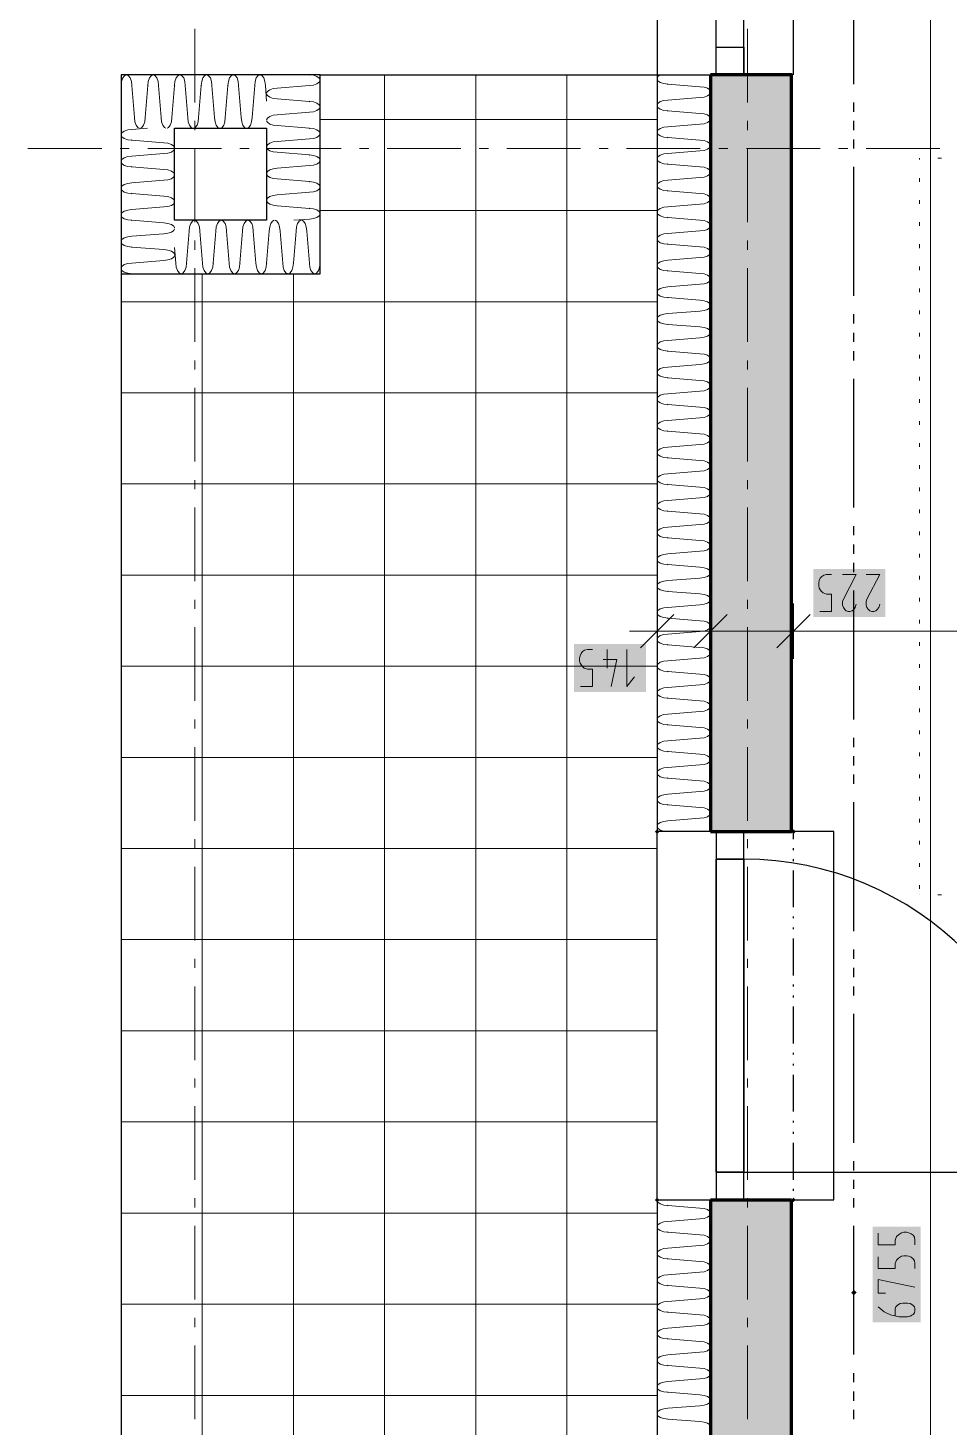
# Model space of a CAD drawing. Header units: millimetres. Extents: x 0 to 594, y 0 to 420.
# Drawn here: x 71.01 to 96.29, y 310.75 to 349.16 of the extents above; entities that cross this region are included whole.
import ezdxf

# ---------------------------------------------------------------- set-up
doc = ezdxf.new("R2010")
doc.units = ezdxf.units.MM
doc.header["$LTSCALE"] = 8
for name, color, linetype in [('PDF_Dvere', 7, 'Continuous'), ('PDF_Koty delkove', 7, 'Continuous'), ('PDF_Nabytek', 7, 'Continuous'), ('PDF_Obecne 0.25', 7, 'Continuous'), ('PDF_Okna', 7, 'Continuous'), ('PDF_Osy hlavni', 7, 'Continuous'), ('PDF_Pozarni useky', 7, 'Continuous'), ('PDF_Srafy', 7, 'Continuous'), ('PDF_Steny obvodove nosne', 7, 'Continuous'), ('PDF_Steny sendvic', 7, 'Continuous'), ('PDF_Zatepleni', 7, 'Continuous')]:
    doc.layers.add(name, color=color, linetype=linetype)

msp = doc.modelspace()

# ---------------------------------------------------------------- linework, layer by layer
at = {"layer": 'PDF_Dvere', "lineweight": 25}
for points in [[(89.896, 327.098), (89.896, 326.34), (90.654, 326.34), (90.654, 327.098)], [(89.896, 326.34), (90.654, 326.34)], [(89.896, 317.747), (89.896, 316.989), (90.654, 316.989), (90.654, 317.747)], [(89.896, 317.747), (90.654, 317.747)]]:
    msp.add_lwpolyline(points, close=True, dxfattribs=at)
for points in [[(89.896, 326.34), (89.896, 317.747), (89.896, 326.34)], [(90.654, 326.34), (90.654, 317.747), (90.654, 326.34)]]:
    msp.add_lwpolyline(points, dxfattribs=at)
msp.add_lwpolyline([(90.654, 317.747), (99.247, 317.747, 0.414213), (90.654, 326.34)], format="xyb", dxfattribs=at)
at = {"layer": 'PDF_Koty delkove', "lineweight": 18}
for points in [[(95.782, 167.487), (95.782, 167.863), (95.782, 183.802), (95.782, 207.248), (95.782, 208.714), (95.782, 220.189), (95.782, 221.301), (95.782, 242.582), (95.782, 244.047), (95.782, 287.974), (95.782, 290.552), (95.782, 291.917), (95.782, 360.208), (95.782, 364.049)], [(92.713, 333.92), (92.727, 333.988), (92.754, 334.054), (92.794, 334.105), (92.848, 334.139), (92.929, 334.157), (93.064, 334.157)], [(93.361, 334.157), (93.74, 334.157), (93.388, 333.482), (93.361, 333.414), (93.361, 333.313), (93.388, 333.247), (93.429, 333.196), (93.469, 333.162), (93.523, 333.146), (93.577, 333.146), (93.631, 333.162), (93.672, 333.196), (93.712, 333.247), (93.74, 333.347)], [(94.01, 334.157), (94.388, 334.157), (94.036, 333.482), (94.01, 333.414), (94.01, 333.313), (94.036, 333.247), (94.077, 333.196), (94.117, 333.162), (94.172, 333.146), (94.225, 333.146), (94.279, 333.162), (94.32, 333.196), (94.36, 333.247), (94.388, 333.347)], [(92.74, 333.146), (93.064, 333.146), (93.064, 333.617), (92.929, 333.617), (92.835, 333.651), (92.781, 333.702), (92.727, 333.786), (92.713, 333.852), (92.713, 333.92)], [(88.733, 333.055), (87.823, 332.145)], [(88.278, 333.358), (88.278, 332.6), (88.278, 331.841)], [(90.199, 333.055), (89.289, 332.145)], [(89.744, 333.358), (89.744, 332.6), (89.744, 331.841)], [(92.474, 333.055), (91.564, 332.145)], [(92.019, 333.358), (92.019, 332.6), (92.019, 331.841)], [(291.938, 332.6), (290.473, 332.6), (289.815, 332.6), (265.973, 332.6), (263.883, 332.6), (262.417, 332.6), (240.314, 332.6), (228.247, 332.6), (226.124, 332.6), (220.319, 332.6), (220.304, 332.6), (200.192, 332.6), (198.726, 332.6), (192.141, 332.6), (164.556, 332.6), (162.433, 332.6), (134.833, 332.6), (128.262, 332.6), (126.796, 332.6), (92.019, 332.6), (89.744, 332.6), (88.278, 332.6), (87.52, 332.6)], [(86.176, 331.083), (86.5, 331.083), (86.5, 331.554), (86.365, 331.554), (86.271, 331.589), (86.216, 331.639), (86.163, 331.723), (86.149, 331.79), (86.149, 331.858), (86.163, 331.925), (86.19, 331.992), (86.23, 332.043), (86.284, 332.077), (86.365, 332.094), (86.5, 332.094)], [(86.905, 332.094), (86.905, 331.589)], [(87.445, 332.094), (87.445, 331.083), (87.661, 331.352)], [(86.797, 331.824), (87.175, 331.824), (87.013, 331.083)], [(94.343, 316.075), (94.343, 315.751), (94.814, 315.751), (94.814, 315.886), (94.848, 315.98), (94.899, 316.034), (94.983, 316.088), (95.049, 316.101), (95.117, 316.101), (95.185, 316.088), (95.251, 316.061), (95.302, 316.02), (95.336, 315.967), (95.354, 315.886), (95.354, 315.751)], [(94.343, 315.427), (94.343, 315.103), (94.814, 315.103), (94.814, 315.238), (94.848, 315.332), (94.899, 315.386), (94.983, 315.44), (95.049, 315.453), (95.117, 315.453), (95.185, 315.44), (95.251, 315.413), (95.302, 315.372), (95.336, 315.319), (95.354, 315.238), (95.354, 315.103)], [(94.544, 314.427), (94.343, 314.427), (94.343, 314.805), (95.354, 314.59)], [(94.814, 313.806), (94.814, 313.995), (94.831, 314.049), (94.864, 314.09), (94.899, 314.117), (94.948, 314.143), (95.016, 314.157), (95.15, 314.157), (95.218, 314.143), (95.269, 314.117), (95.302, 314.09), (95.336, 314.049), (95.354, 313.995), (95.354, 313.942), (95.336, 313.887), (95.302, 313.847), (95.269, 313.82), (95.218, 313.793), (95.15, 313.779), (94.915, 313.779), (94.679, 313.833), (94.51, 313.914), (94.343, 314.049)]]:
    msp.add_lwpolyline(points, dxfattribs=at)
at = {"layer": 'PDF_Koty delkove', "color": 7, "lineweight": 18, "true_color": 0xffffff, "transparency": 33554559}
for points in [[(94.539, 334.308), (92.562, 334.308), (94.539, 332.994), (92.562, 332.994)], [(87.975, 332.246), (85.998, 332.246), (87.975, 330.932), (85.998, 330.932)], [(95.505, 313.627), (95.505, 316.253), (94.191, 313.627), (94.191, 316.253)]]:
    msp.add_solid(points, dxfattribs=at)
at = {"layer": 'PDF_Nabytek', "lineweight": 13}
for points in [[(95.479, 345.583), (95.479, 345.583)], [(95.479, 345.546), (95.479, 345.583)], [(95.479, 345.583), (95.479, 345.583)], [(96.085, 345.583), (95.984, 345.583)], [(95.479, 344.94), (95.479, 345.041)], [(95.479, 344.333), (95.479, 344.434)], [(95.479, 343.726), (95.479, 343.827)], [(95.479, 343.12), (95.479, 343.221)], [(95.479, 342.513), (95.479, 342.614)], [(95.479, 341.907), (95.479, 342.008)], [(95.479, 341.3), (95.479, 341.401)], [(95.479, 340.694), (95.479, 340.795)], [(95.479, 340.087), (95.479, 340.188)], [(95.479, 339.48), (95.479, 339.581)], [(95.479, 338.874), (95.479, 338.975)], [(95.479, 338.267), (95.479, 338.368)], [(95.479, 337.661), (95.479, 337.762)], [(95.479, 337.054), (95.479, 337.155)], [(95.479, 336.447), (95.479, 336.549)], [(95.479, 335.841), (95.479, 335.942)], [(95.479, 335.234), (95.479, 335.335)], [(95.479, 334.628), (95.479, 334.729)], [(95.479, 334.021), (95.479, 334.122)], [(95.479, 333.415), (95.479, 333.516)], [(95.479, 332.808), (95.479, 332.909)], [(95.479, 332.201), (95.479, 332.302)], [(95.479, 331.595), (95.479, 331.696)], [(95.479, 330.988), (95.479, 331.089)], [(95.479, 330.382), (95.479, 330.483)], [(95.479, 329.775), (95.479, 329.876)], [(95.479, 329.168), (95.479, 329.27)], [(95.479, 328.562), (95.479, 328.663)], [(95.479, 327.955), (95.479, 328.056)], [(95.479, 327.349), (95.479, 327.45)], [(95.479, 326.742), (95.479, 326.843)], [(95.479, 326.136), (95.479, 326.237)], [(95.479, 325.529), (95.479, 325.63)], [(95.479, 325.364), (95.479, 325.364)], [(95.479, 325.364), (95.479, 325.364)], [(96.085, 325.364), (95.984, 325.364)]]:
    msp.add_lwpolyline(points, dxfattribs=at)
at = {"layer": 'PDF_Obecne 0.25', "lineweight": 25}
for points in [[(79.028, 347.874), (88.278, 347.874)], [(73.569, 342.415), (73.569, 291.816)], [(88.278, 316.989), (88.278, 327.098)], [(92.019, 316.989), (93.131, 316.989), (93.131, 327.098), (92.019, 327.098)]]:
    msp.add_lwpolyline(points, dxfattribs=at)
at = {"layer": 'PDF_Okna', "lineweight": 25}
for points in [[(88.278, 357.983), (88.278, 347.874)], [(89.896, 347.874), (89.896, 357.983)], [(90.654, 347.874), (90.654, 357.983)], [(92.019, 347.874), (92.019, 357.983)]]:
    msp.add_lwpolyline(points, dxfattribs=at)
msp.add_lwpolyline([(89.896, 347.874), (89.896, 348.632), (90.654, 348.632), (90.654, 347.874)], close=True, dxfattribs=at)
at = {"layer": 'PDF_Osy hlavni', "lineweight": 18}
for points in [[(75.591, 347.113), (75.591, 349.135)], [(90.755, 349.135), (90.755, 347.113), (90.755, 349.135)], [(75.591, 346.355), (75.591, 346.608)], [(90.755, 346.608), (90.755, 346.355), (90.755, 346.608)], [(73.035, 345.852), (71.013, 345.852)], [(73.793, 345.852), (73.54, 345.852)], [(76.321, 345.852), (74.299, 345.852)], [(75.591, 343.827), (75.591, 345.849)], [(77.079, 345.852), (76.826, 345.852)], [(79.606, 345.852), (77.584, 345.852)], [(80.364, 345.852), (80.112, 345.852)], [(82.892, 345.852), (80.87, 345.852)], [(83.65, 345.852), (83.397, 345.852)], [(86.177, 345.852), (84.156, 345.852)], [(86.936, 345.852), (86.683, 345.852)], [(89.463, 345.852), (87.441, 345.852)], [(90.221, 345.852), (89.969, 345.852)], [(92.749, 345.852), (90.727, 345.852)], [(90.755, 345.849), (90.755, 343.827), (90.755, 345.849)], [(93.507, 345.852), (93.254, 345.852)], [(96.034, 345.852), (94.012, 345.852)], [(75.591, 343.069), (75.591, 343.322)], [(90.755, 343.322), (90.755, 343.069), (90.755, 343.322)], [(75.591, 340.542), (75.591, 342.564)], [(90.755, 342.564), (90.755, 340.542), (90.755, 342.564)], [(75.591, 339.784), (75.591, 340.036)], [(90.755, 340.036), (90.755, 339.784), (90.755, 340.036)], [(75.591, 337.256), (75.591, 339.278)], [(90.755, 339.278), (90.755, 337.256), (90.755, 339.278)], [(75.591, 336.498), (75.591, 336.751)], [(90.755, 336.751), (90.755, 336.498), (90.755, 336.751)], [(75.591, 333.971), (75.591, 335.993)], [(90.755, 335.993), (90.755, 333.971), (90.755, 335.993)], [(75.591, 333.212), (75.591, 333.465)], [(90.755, 333.465), (90.755, 333.212), (90.755, 333.465)], [(75.591, 330.685), (75.591, 332.707)], [(90.755, 332.707), (90.755, 330.685), (90.755, 332.707)], [(75.591, 329.927), (75.591, 330.179)], [(90.755, 330.179), (90.755, 329.927), (90.755, 330.179)], [(75.591, 327.399), (75.591, 329.421)], [(90.755, 329.421), (90.755, 327.399), (90.755, 329.421)], [(75.591, 326.641), (75.591, 326.894)], [(90.755, 326.641), (90.755, 326.894), (90.755, 326.641)], [(75.591, 324.114), (75.591, 326.136)], [(90.755, 326.136), (90.755, 324.114), (90.755, 326.136)], [(75.591, 323.355), (75.591, 323.608)], [(90.755, 323.608), (90.755, 323.355), (90.755, 323.608)], [(75.591, 320.828), (75.591, 322.85)], [(90.755, 322.85), (90.755, 320.828), (90.755, 322.85)], [(75.591, 320.07), (75.591, 320.323)], [(90.755, 320.323), (90.755, 320.07), (90.755, 320.323)], [(75.591, 317.542), (75.591, 319.564)], [(90.755, 319.564), (90.755, 317.542), (90.755, 319.564)], [(75.591, 316.784), (75.591, 317.037)], [(90.755, 317.037), (90.755, 316.784), (90.755, 317.037)], [(75.591, 314.257), (75.591, 316.279)], [(90.755, 316.279), (90.755, 314.257), (90.755, 316.279)], [(75.591, 313.498), (75.591, 313.751)], [(90.755, 313.751), (90.755, 313.498), (90.755, 313.751)], [(75.591, 310.971), (75.591, 312.993)], [(90.755, 312.993), (90.755, 310.971), (90.755, 312.993)]]:
    msp.add_lwpolyline(points, dxfattribs=at)
at = {"layer": 'PDF_Pozarni useky', "lineweight": 30}
for points in [[(93.677, 347.619), (93.677, 351.157)], [(93.677, 346.86), (93.677, 347.113)], [(93.677, 346.355), (93.677, 346.608)], [(93.677, 345.849), (93.677, 346.102)], [(93.677, 341.806), (93.677, 345.344)], [(93.677, 341.047), (93.677, 341.3)], [(93.677, 340.542), (93.677, 340.795)], [(93.677, 340.036), (93.677, 340.289)], [(93.677, 335.993), (93.677, 339.531)], [(93.677, 335.234), (93.677, 335.487)], [(93.677, 334.729), (93.677, 334.982)], [(93.677, 334.223), (93.677, 334.476)], [(93.677, 330.179), (93.677, 333.718)], [(93.677, 329.421), (93.677, 329.674)], [(93.677, 328.916), (93.677, 329.169)], [(93.677, 328.41), (93.677, 328.663)], [(93.677, 324.366), (93.677, 327.905)], [(93.677, 323.608), (93.677, 323.861)], [(93.677, 323.103), (93.677, 323.355)], [(93.677, 322.597), (93.677, 322.85)], [(93.677, 318.553), (93.677, 322.092)], [(93.677, 317.795), (93.677, 318.048)], [(93.677, 317.29), (93.677, 317.542)], [(93.677, 316.784), (93.677, 317.037)], [(93.677, 314.445), (93.677, 316.279)], [(93.677, 312.74), (93.677, 314.445)], [(93.677, 311.982), (93.677, 312.235)], [(93.677, 311.477), (93.677, 311.729)], [(93.677, 310.971), (93.677, 311.224)]]:
    msp.add_lwpolyline(points, dxfattribs=at)
at = {"layer": 'PDF_Pozarni useky', "lineweight": 30, "transparency": 33554559}
msp.add_solid([(93.677, 314.369), (93.601, 314.445), (93.753, 314.445), (93.677, 314.521)], dxfattribs=at)
msp.add_solid([(93.677, 314.369), (93.601, 314.445), (93.753, 314.445), (93.677, 314.521)], dxfattribs=at)
at = {"layer": 'PDF_Srafy', "lineweight": 9}
for points in [[(80.797, 347.874), (80.797, 346.651), (80.797, 341.647), (80.797, 336.643), (80.797, 331.639), (80.797, 326.635), (80.797, 321.631), (80.797, 316.627), (80.797, 311.623), (80.797, 306.619), (80.797, 301.615), (80.797, 296.611)], [(88.278, 324.133), (83.299, 324.133), (83.299, 329.137), (83.299, 334.141), (83.299, 339.145), (83.299, 344.149), (83.299, 347.874)], [(85.801, 347.874), (85.801, 346.651), (85.801, 341.647)], [(88.278, 346.651), (85.801, 346.651), (80.797, 346.651), (79.028, 346.651)], [(88.278, 344.149), (83.299, 344.149), (79.028, 344.149)], [(75.793, 342.415), (75.793, 341.647), (75.793, 336.643), (75.793, 331.639), (75.793, 326.635), (75.793, 321.631), (75.793, 316.627), (75.793, 311.623), (75.793, 306.619), (75.793, 301.615)], [(78.295, 342.415), (78.295, 339.145), (78.295, 334.141), (78.295, 329.137), (78.295, 324.133), (78.295, 319.129), (78.295, 314.125), (78.295, 309.121), (78.295, 304.117), (78.295, 299.113)], [(88.278, 341.647), (85.801, 341.647), (80.797, 341.647), (75.793, 341.647), (73.569, 341.647)], [(85.801, 341.647), (85.801, 336.643), (85.801, 331.639), (85.801, 326.635), (85.801, 321.631), (85.801, 316.627), (85.801, 311.623), (85.801, 306.619), (85.801, 301.615), (85.801, 296.611), (85.801, 291.816)], [(88.278, 339.145), (83.299, 339.145), (78.295, 339.145), (73.569, 339.145)], [(88.278, 336.643), (85.801, 336.643), (80.797, 336.643), (75.793, 336.643), (73.569, 336.643)], [(88.278, 334.141), (83.299, 334.141), (78.295, 334.141), (73.569, 334.141)], [(75.793, 331.639), (73.569, 331.639)], [(88.278, 331.639), (85.801, 331.639), (80.797, 331.639), (75.793, 331.639)], [(78.295, 329.137), (73.569, 329.137)], [(88.278, 329.137), (83.299, 329.137), (78.295, 329.137)], [(80.797, 326.635), (75.793, 326.635), (73.569, 326.635)], [(88.278, 326.635), (85.801, 326.635), (80.797, 326.635)], [(83.299, 324.133), (78.295, 324.133), (73.569, 324.133)], [(83.299, 324.133), (83.299, 319.129), (83.299, 314.125), (83.299, 309.121), (83.299, 304.117), (83.299, 299.113), (83.299, 294.109), (83.299, 291.816)], [(85.801, 321.631), (80.797, 321.631), (75.793, 321.631), (73.569, 321.631)], [(88.278, 321.631), (85.801, 321.631)], [(88.278, 319.129), (83.299, 319.129), (78.295, 319.129), (73.569, 319.129)], [(88.278, 316.627), (85.801, 316.627), (80.797, 316.627), (75.793, 316.627), (73.569, 316.627)], [(88.278, 314.125), (83.299, 314.125), (78.295, 314.125), (73.569, 314.125)], [(88.278, 311.623), (85.801, 311.623), (80.797, 311.623), (75.793, 311.623), (73.569, 311.623)]]:
    msp.add_lwpolyline(points, dxfattribs=at)
at = {"layer": 'PDF_Steny obvodove nosne', "lineweight": 70}
for points in [[(89.744, 327.098), (89.896, 327.098), (90.654, 327.098), (91.968, 327.098), (91.968, 347.874), (90.654, 347.874), (89.896, 347.874), (89.744, 347.874)], [(89.744, 347.874), (89.744, 327.098)], [(89.744, 309.406), (89.896, 309.406), (90.654, 309.406), (91.968, 309.406), (91.968, 316.989)], [(89.744, 316.989), (89.744, 309.406)], [(89.744, 316.989), (89.896, 316.989), (90.654, 316.989), (91.968, 316.989)]]:
    msp.add_lwpolyline(points, dxfattribs=at)
at = {"layer": 'PDF_Steny obvodove nosne', "color": 9, "lineweight": 9, "true_color": 0xc0c0c0, "transparency": 33554559}
for points in [[(91.968, 327.098), (91.968, 347.874), (89.744, 327.098), (89.744, 347.874)], [(91.968, 316.989), (89.744, 316.989), (91.968, 309.406), (89.744, 309.406)]]:
    msp.add_solid(points, dxfattribs=at)
at = {"layer": 'PDF_Steny sendvic', "lineweight": 25}
for points in [[(88.278, 326.894), (88.278, 327.098)], [(92.019, 326.894), (92.019, 327.098)], [(88.278, 326.591), (88.278, 326.641)], [(92.019, 326.591), (92.019, 326.641)], [(88.278, 326.287), (88.278, 326.338)], [(92.019, 326.287), (92.019, 326.338)], [(88.278, 325.024), (88.278, 326.034)], [(92.019, 325.024), (92.019, 326.034)], [(88.278, 324.72), (88.278, 324.771)], [(92.019, 324.72), (92.019, 324.771)], [(88.278, 324.417), (88.278, 324.467)], [(88.278, 323.153), (88.278, 324.164)], [(92.019, 324.417), (92.019, 324.467)], [(92.019, 323.153), (92.019, 324.164)], [(88.278, 322.85), (88.278, 322.9)], [(92.019, 322.85), (92.019, 322.9)], [(88.278, 322.547), (88.278, 322.597)], [(88.278, 321.283), (88.278, 322.294)], [(92.019, 322.547), (92.019, 322.597)], [(92.019, 321.283), (92.019, 322.294)], [(88.278, 320.98), (88.278, 321.03)], [(88.278, 320.676), (88.278, 320.727)], [(92.019, 320.98), (92.019, 321.03)], [(92.019, 320.676), (92.019, 320.727)], [(88.278, 319.413), (88.278, 320.424)], [(92.019, 319.413), (92.019, 320.424)], [(88.278, 319.109), (88.278, 319.16)], [(88.278, 318.806), (88.278, 318.857)], [(92.019, 319.109), (92.019, 319.16)], [(92.019, 318.806), (92.019, 318.857)], [(88.278, 317.542), (88.278, 318.553)], [(92.019, 317.542), (92.019, 318.553)], [(88.278, 317.239), (88.278, 317.29)], [(92.019, 317.239), (92.019, 317.29)]]:
    msp.add_lwpolyline(points, dxfattribs=at)
at = {"layer": 'PDF_Steny sendvic', "lineweight": 25, "transparency": 33554559}
for points in [[(88.278, 327.035), (88.215, 327.098), (88.342, 327.098), (88.278, 327.162)], [(92.019, 327.035), (91.956, 327.098), (92.082, 327.098), (92.019, 327.162)], [(88.278, 316.926), (88.215, 316.989), (88.342, 316.989), (88.278, 317.052)], [(92.019, 316.926), (91.956, 316.989), (92.082, 316.989), (92.019, 317.052)]]:
    msp.add_solid(points, dxfattribs=at)
at = {"layer": 'PDF_Zatepleni', "lineweight": 9}
for points in [[(73.715, 347.874), (73.659, 347.851), (73.612, 347.788), (73.58, 347.693), (73.569, 347.581)], [(74.066, 346.408), (74.026, 346.429), (73.978, 346.493), (73.946, 346.588), (73.935, 346.701), (73.862, 347.581), (73.851, 347.693), (73.819, 347.788), (73.771, 347.851), (73.715, 347.874)], [(74.097, 346.408), (74.138, 346.429), (74.186, 346.493), (74.218, 346.588), (74.229, 346.701), (74.302, 347.581), (74.313, 347.693), (74.345, 347.788), (74.392, 347.851), (74.448, 347.874)], [(74.595, 347.581), (74.584, 347.693), (74.552, 347.788), (74.504, 347.851), (74.448, 347.874)], [(74.962, 346.701), (75.035, 347.581), (75.046, 347.693), (75.078, 347.788), (75.125, 347.851), (75.181, 347.874)], [(75.328, 347.581), (75.317, 347.693), (75.285, 347.788), (75.237, 347.851), (75.181, 347.874)], [(75.695, 346.701), (75.768, 347.581), (75.779, 347.693), (75.811, 347.788), (75.858, 347.851), (75.914, 347.874)], [(76.061, 347.581), (76.05, 347.693), (76.018, 347.788), (75.97, 347.851), (75.914, 347.874)], [(76.428, 346.701), (76.501, 347.581), (76.512, 347.693), (76.544, 347.788), (76.591, 347.851), (76.647, 347.874)], [(76.794, 347.581), (76.783, 347.693), (76.751, 347.788), (76.703, 347.851), (76.647, 347.874)], [(77.161, 346.701), (77.234, 347.581), (77.245, 347.693), (77.277, 347.788), (77.324, 347.851), (77.38, 347.874)], [(77.527, 347.581), (77.516, 347.693), (77.484, 347.788), (77.436, 347.851), (77.38, 347.874)], [(77.562, 347.376), (77.583, 347.417), (77.647, 347.465), (77.743, 347.497), (77.855, 347.508), (78.735, 347.581), (78.847, 347.592), (78.942, 347.623), (79.006, 347.671), (79.028, 347.727), (79.006, 347.783), (78.942, 347.831), (78.847, 347.863), (78.735, 347.874)], [(88.372, 347.874), (88.364, 347.871), (88.301, 347.824), (88.278, 347.768)], [(88.278, 347.768), (88.301, 347.712)], [(88.301, 347.712), (88.364, 347.664), (88.459, 347.632), (88.572, 347.621)], [(89.451, 347.548), (88.572, 347.621)], [(74.595, 347.581), (74.667, 346.701)], [(75.328, 347.581), (75.4, 346.701)], [(76.061, 347.581), (76.133, 346.701)], [(76.794, 347.581), (76.866, 346.701)], [(77.527, 347.581), (77.562, 347.152)], [(77.562, 346.643), (77.583, 346.684), (77.647, 346.732), (77.743, 346.764), (77.855, 346.775), (78.735, 346.848), (78.847, 346.859), (78.942, 346.891), (79.006, 346.938), (79.028, 346.994), (79.006, 347.05), (78.942, 347.098), (78.847, 347.13), (78.735, 347.141), (77.855, 347.213), (77.743, 347.225), (77.647, 347.257), (77.583, 347.304), (77.562, 347.345)], [(77.855, 347.213), (77.855, 347.213)], [(88.572, 347.181), (89.451, 347.254)], [(89.451, 347.548), (89.451, 347.548)], [(89.744, 347.417), (89.723, 347.458), (89.659, 347.505), (89.564, 347.537), (89.451, 347.548)], [(89.451, 347.254), (89.564, 347.265), (89.659, 347.297), (89.723, 347.345), (89.744, 347.386)], [(88.572, 347.181), (88.459, 347.17), (88.364, 347.138), (88.301, 347.091), (88.278, 347.035), (88.301, 346.979), (88.364, 346.931), (88.459, 346.899), (88.572, 346.888)], [(89.451, 346.816), (88.572, 346.888)], [(89.451, 346.816), (89.451, 346.816)], [(89.744, 346.684), (89.723, 346.725), (89.659, 346.772), (89.564, 346.804), (89.451, 346.816)], [(74.229, 346.701), (74.229, 346.701)], [(74.667, 346.701), (74.679, 346.588), (74.711, 346.493), (74.758, 346.429), (74.799, 346.408)], [(74.83, 346.408), (74.871, 346.429), (74.919, 346.493)], [(74.919, 346.493), (74.951, 346.588), (74.962, 346.701)], [(74.962, 346.701), (74.962, 346.701)], [(75.4, 346.701), (75.412, 346.588), (75.444, 346.493), (75.491, 346.429), (75.532, 346.408)], [(75.563, 346.408), (75.604, 346.429), (75.652, 346.493), (75.684, 346.588), (75.695, 346.701)], [(75.695, 346.701), (75.695, 346.701)], [(76.133, 346.701), (76.145, 346.588), (76.177, 346.493), (76.224, 346.429), (76.265, 346.408)], [(76.296, 346.408), (76.337, 346.429), (76.385, 346.493), (76.417, 346.588), (76.428, 346.701)], [(76.428, 346.701), (76.428, 346.701)], [(76.866, 346.701), (76.878, 346.588), (76.91, 346.493), (76.957, 346.429), (76.998, 346.408)], [(77.029, 346.408), (77.07, 346.429), (77.118, 346.493), (77.15, 346.588), (77.161, 346.701)], [(77.161, 346.701), (77.161, 346.701)], [(77.562, 346.612), (77.583, 346.571), (77.647, 346.524)], [(77.562, 345.91), (77.583, 345.951), (77.647, 345.999), (77.743, 346.031), (77.855, 346.042), (78.735, 346.115), (78.847, 346.126), (78.942, 346.158), (79.006, 346.205), (79.028, 346.261), (79.006, 346.317), (78.942, 346.365), (78.847, 346.397), (78.735, 346.408), (77.855, 346.48)], [(77.647, 346.524), (77.743, 346.492), (77.855, 346.48)], [(77.855, 346.48), (77.855, 346.48)], [(88.572, 346.448), (88.459, 346.437), (88.364, 346.405), (88.301, 346.358), (88.278, 346.302), (88.301, 346.246), (88.364, 346.198), (88.459, 346.166), (88.572, 346.155)], [(88.572, 346.448), (89.451, 346.521)], [(89.451, 346.521), (89.564, 346.532), (89.659, 346.564), (89.723, 346.612), (89.744, 346.653)], [(74.291, 346.408), (73.862, 346.372), (73.75, 346.361), (73.655, 346.33), (73.591, 346.282), (73.569, 346.226), (73.591, 346.17), (73.655, 346.122), (73.75, 346.09), (73.862, 346.079), (74.742, 346.007)], [(89.451, 346.083), (88.572, 346.155)], [(89.451, 346.083), (89.451, 346.083)], [(89.744, 345.951), (89.723, 345.992), (89.659, 346.039), (89.564, 346.071), (89.451, 346.083)], [(75.035, 345.844), (75.014, 345.803), (74.95, 345.755), (74.854, 345.723), (74.742, 345.712), (73.862, 345.64), (73.75, 345.628), (73.655, 345.597), (73.591, 345.549), (73.569, 345.493), (73.591, 345.437), (73.655, 345.389), (73.75, 345.357), (73.862, 345.346), (74.742, 345.274)], [(74.742, 346.007), (74.742, 346.007)], [(75.035, 345.875), (75.014, 345.916), (74.95, 345.964), (74.854, 345.996), (74.742, 346.007)], [(77.562, 345.879), (77.583, 345.838), (77.647, 345.791), (77.743, 345.759), (77.855, 345.747)], [(77.562, 345.177), (77.583, 345.218), (77.647, 345.266), (77.743, 345.298), (77.855, 345.309), (78.735, 345.382), (78.847, 345.393), (78.942, 345.425), (79.006, 345.472), (79.028, 345.528), (79.006, 345.584), (78.942, 345.632), (78.847, 345.664), (78.735, 345.675), (77.855, 345.747)], [(77.855, 345.747), (77.855, 345.747)], [(88.572, 345.715), (88.459, 345.704), (88.364, 345.672), (88.301, 345.625), (88.278, 345.569), (88.301, 345.513), (88.364, 345.465), (88.459, 345.433), (88.572, 345.422)], [(88.572, 345.715), (89.451, 345.788)], [(89.451, 345.788), (89.564, 345.799), (89.659, 345.831), (89.723, 345.879), (89.744, 345.92)], [(89.451, 345.35), (88.572, 345.422)], [(89.451, 345.35), (89.451, 345.35)], [(89.744, 345.218), (89.723, 345.259), (89.659, 345.306), (89.564, 345.338), (89.451, 345.35)], [(75.035, 345.111), (75.014, 345.07), (74.95, 345.022), (74.854, 344.99), (74.742, 344.979), (73.862, 344.907), (73.75, 344.895), (73.655, 344.864), (73.591, 344.816), (73.569, 344.76), (73.591, 344.704), (73.655, 344.656), (73.75, 344.625), (73.862, 344.613), (74.742, 344.541)], [(74.742, 345.274), (74.742, 345.274)], [(75.035, 345.142), (75.014, 345.183), (74.95, 345.231), (74.854, 345.263), (74.742, 345.274)], [(77.562, 345.146), (77.583, 345.105), (77.647, 345.058), (77.743, 345.026), (77.855, 345.015)], [(77.562, 344.444), (77.583, 344.485), (77.647, 344.533), (77.743, 344.565), (77.855, 344.576), (78.735, 344.649), (78.847, 344.66), (78.942, 344.692), (79.006, 344.739), (79.028, 344.795), (79.006, 344.851), (78.942, 344.899), (78.847, 344.931), (78.735, 344.942), (77.855, 345.015)], [(77.855, 345.015), (77.855, 345.015)], [(88.572, 344.982), (88.459, 344.971), (88.364, 344.939), (88.301, 344.892)], [(88.572, 344.982), (89.451, 345.055), (89.564, 345.066), (89.659, 345.098), (89.723, 345.146), (89.744, 345.187)], [(74.742, 344.541), (74.742, 344.541)], [(75.035, 344.409), (75.014, 344.45), (74.95, 344.498), (74.854, 344.53), (74.742, 344.541)], [(88.301, 344.892), (88.278, 344.836), (88.301, 344.78), (88.364, 344.732), (88.459, 344.7), (88.572, 344.689)], [(89.451, 344.617), (88.572, 344.689)], [(89.451, 344.617), (89.451, 344.617)], [(89.744, 344.485), (89.723, 344.526), (89.659, 344.574), (89.564, 344.605), (89.451, 344.617)], [(75.035, 344.378), (75.014, 344.337), (74.95, 344.289), (74.854, 344.257), (74.742, 344.246), (73.862, 344.174), (73.75, 344.162), (73.655, 344.131), (73.591, 344.083), (73.569, 344.027), (73.569, 344.027), (73.591, 343.971), (73.655, 343.923), (73.75, 343.892), (73.862, 343.88), (74.742, 343.808)], [(77.562, 344.413), (77.583, 344.373), (77.647, 344.325), (77.743, 344.293), (77.855, 344.282)], [(78.306, 343.88), (78.735, 343.916), (78.847, 343.927), (78.942, 343.959), (79.006, 344.006), (79.028, 344.062), (79.006, 344.118), (78.942, 344.166), (78.847, 344.198), (78.735, 344.209), (77.855, 344.282)], [(77.855, 344.282), (77.855, 344.282)], [(88.572, 344.249), (88.459, 344.238), (88.364, 344.207), (88.301, 344.159), (88.278, 344.103)], [(88.572, 344.249), (89.451, 344.322), (89.564, 344.333), (89.659, 344.365), (89.723, 344.413), (89.744, 344.454)], [(74.742, 343.808), (74.742, 343.808)], [(75.035, 343.676), (75.014, 343.717), (74.95, 343.765), (74.854, 343.797), (74.742, 343.808)], [(75.568, 343.88), (75.527, 343.859), (75.479, 343.796), (75.447, 343.7), (75.436, 343.587)], [(75.73, 343.587), (75.719, 343.7), (75.687, 343.796), (75.64, 343.859), (75.599, 343.88)], [(76.301, 343.88), (76.26, 343.859), (76.212, 343.796), (76.18, 343.7), (76.169, 343.587)], [(76.463, 343.587), (76.452, 343.7), (76.42, 343.796), (76.372, 343.859), (76.332, 343.88)], [(77.034, 343.88), (76.993, 343.859), (76.945, 343.796), (76.913, 343.7), (76.902, 343.587)], [(77.196, 343.587), (77.185, 343.7), (77.153, 343.796), (77.105, 343.859), (77.064, 343.88)], [(77.726, 343.859), (77.678, 343.796), (77.646, 343.7), (77.635, 343.587)], [(77.767, 343.88), (77.726, 343.859)], [(77.929, 343.587), (77.918, 343.7), (77.886, 343.796), (77.838, 343.859), (77.797, 343.88)], [(78.5, 343.88), (78.459, 343.859), (78.411, 343.796), (78.379, 343.7), (78.368, 343.587), (78.295, 342.708), (78.284, 342.595), (78.252, 342.5), (78.205, 342.437), (78.149, 342.415)], [(78.53, 343.88), (78.571, 343.859), (78.619, 343.796), (78.651, 343.7), (78.662, 343.587), (78.735, 342.708), (78.746, 342.595), (78.778, 342.5), (78.825, 342.437), (78.881, 342.415)], [(88.278, 344.103), (88.301, 344.047), (88.364, 343.999), (88.459, 343.967), (88.572, 343.956)], [(89.451, 343.884), (88.572, 343.956)], [(89.451, 343.884), (89.451, 343.884)], [(89.744, 343.752), (89.723, 343.793), (89.659, 343.841), (89.564, 343.872), (89.451, 343.884)], [(75.035, 343.645), (75.014, 343.604), (74.95, 343.556), (74.854, 343.524), (74.742, 343.513), (73.862, 343.441), (73.75, 343.429), (73.655, 343.398), (73.591, 343.35), (73.569, 343.294), (73.591, 343.238), (73.655, 343.19), (73.75, 343.159), (73.862, 343.147), (74.742, 343.075)], [(75.436, 343.587), (75.363, 342.708), (75.352, 342.595), (75.32, 342.5), (75.273, 342.437), (75.217, 342.415)], [(75.436, 343.587), (75.436, 343.587)], [(75.803, 342.708), (75.73, 343.587)], [(76.169, 343.587), (76.096, 342.708), (76.085, 342.595), (76.053, 342.5), (76.006, 342.437), (75.95, 342.415)], [(76.169, 343.587), (76.169, 343.587)], [(76.536, 342.708), (76.463, 343.587)], [(76.902, 343.587), (76.829, 342.708), (76.818, 342.595), (76.786, 342.5), (76.739, 342.437), (76.683, 342.415)], [(76.902, 343.587), (76.902, 343.587)], [(77.269, 342.708), (77.196, 343.587)], [(77.635, 343.587), (77.562, 342.708), (77.551, 342.595), (77.519, 342.5), (77.472, 342.437), (77.416, 342.415)], [(77.635, 343.587), (77.635, 343.587)], [(78.002, 342.708), (77.929, 343.587)], [(78.368, 343.587), (78.368, 343.587)], [(88.572, 343.517), (88.459, 343.505), (88.364, 343.474), (88.301, 343.426), (88.278, 343.37)], [(88.278, 343.37), (88.301, 343.314), (88.364, 343.266), (88.459, 343.234), (88.572, 343.223)], [(88.572, 343.517), (89.451, 343.589), (89.564, 343.6), (89.659, 343.632), (89.723, 343.68), (89.744, 343.721)], [(74.742, 343.075), (74.742, 343.075)], [(74.854, 343.064), (74.742, 343.075)], [(75.035, 342.943), (75.014, 342.984), (74.95, 343.032), (74.854, 343.064)], [(75.07, 342.708), (75.035, 343.137)], [(89.451, 343.151), (88.572, 343.223)], [(89.451, 343.151), (89.451, 343.151)], [(89.744, 343.019), (89.723, 343.06), (89.659, 343.108), (89.564, 343.14), (89.451, 343.151)], [(89.451, 342.856), (89.564, 342.867), (89.659, 342.899), (89.723, 342.947), (89.744, 342.988)], [(75.035, 342.912), (75.014, 342.871), (74.95, 342.823), (74.854, 342.791), (74.742, 342.78), (73.862, 342.708), (73.75, 342.697), (73.655, 342.665), (73.591, 342.617), (73.569, 342.561), (73.591, 342.505), (73.655, 342.457), (73.75, 342.426), (73.862, 342.415)], [(75.07, 342.708), (75.081, 342.595), (75.113, 342.5), (75.161, 342.437), (75.217, 342.415)], [(75.803, 342.708), (75.814, 342.595), (75.846, 342.5), (75.894, 342.437), (75.95, 342.415)], [(76.536, 342.708), (76.547, 342.595), (76.579, 342.5), (76.626, 342.437), (76.683, 342.415)], [(77.269, 342.708), (77.28, 342.595), (77.312, 342.5), (77.359, 342.437), (77.416, 342.415)], [(78.002, 342.708), (78.013, 342.595), (78.045, 342.5), (78.092, 342.437), (78.149, 342.415)], [(78.881, 342.415), (78.938, 342.437), (78.985, 342.5), (79.017, 342.595), (79.028, 342.708)], [(88.572, 342.784), (88.459, 342.772), (88.364, 342.741), (88.301, 342.693), (88.278, 342.637)], [(88.278, 342.637), (88.301, 342.581), (88.364, 342.533), (88.459, 342.502), (88.572, 342.49)], [(88.572, 342.784), (89.451, 342.856)], [(89.451, 342.418), (88.572, 342.49)], [(89.451, 342.418), (89.451, 342.418)], [(89.744, 342.286), (89.723, 342.327), (89.659, 342.375), (89.564, 342.407), (89.451, 342.418)], [(89.451, 342.123), (89.564, 342.134), (89.659, 342.166), (89.723, 342.214), (89.744, 342.255)], [(88.572, 342.051), (88.459, 342.039), (88.364, 342.008), (88.301, 341.96), (88.278, 341.904)], [(88.278, 341.904), (88.301, 341.848), (88.364, 341.8), (88.459, 341.769), (88.572, 341.757)], [(88.572, 342.051), (89.451, 342.123)], [(89.451, 341.685), (88.572, 341.757)], [(89.451, 341.685), (89.451, 341.685)], [(89.744, 341.553), (89.723, 341.594), (89.659, 341.642), (89.564, 341.674), (89.451, 341.685)], [(89.451, 341.39), (89.564, 341.401), (89.659, 341.433), (89.723, 341.481), (89.744, 341.522)], [(88.572, 341.318), (88.459, 341.306), (88.364, 341.275), (88.301, 341.227), (88.278, 341.171)], [(88.278, 341.171), (88.301, 341.115), (88.364, 341.067), (88.459, 341.036), (88.572, 341.024)], [(88.572, 341.318), (89.451, 341.39)], [(89.451, 340.952), (88.572, 341.024)], [(89.451, 340.952), (89.451, 340.952)], [(89.744, 340.82), (89.723, 340.861), (89.659, 340.909), (89.564, 340.941), (89.451, 340.952)], [(89.451, 340.657), (89.564, 340.668), (89.659, 340.7), (89.723, 340.748), (89.744, 340.789)], [(88.572, 340.585), (88.459, 340.574), (88.364, 340.542), (88.301, 340.494), (88.278, 340.438)], [(88.278, 340.438), (88.301, 340.382)], [(88.301, 340.382), (88.364, 340.334), (88.459, 340.303), (88.572, 340.292)], [(88.572, 340.585), (89.451, 340.657)], [(89.451, 340.219), (88.572, 340.292)], [(88.572, 339.852), (89.451, 339.924)], [(89.451, 340.219), (89.451, 340.219)], [(89.744, 340.087), (89.723, 340.128), (89.659, 340.176), (89.564, 340.208), (89.451, 340.219)], [(89.451, 339.924), (89.564, 339.936), (89.659, 339.967), (89.723, 340.015), (89.744, 340.056)], [(88.572, 339.852), (88.459, 339.841), (88.364, 339.809), (88.301, 339.761), (88.278, 339.705)], [(88.278, 339.705), (88.301, 339.649), (88.364, 339.602), (88.459, 339.57), (88.572, 339.559)], [(89.451, 339.486), (88.572, 339.559)], [(88.572, 339.119), (89.451, 339.191)], [(89.451, 339.486), (89.451, 339.486)], [(89.564, 339.475), (89.451, 339.486)], [(89.451, 339.191), (89.564, 339.203), (89.659, 339.234), (89.723, 339.282), (89.744, 339.323)], [(89.744, 339.354), (89.723, 339.395), (89.659, 339.443), (89.564, 339.475)], [(88.572, 339.119), (88.459, 339.108), (88.364, 339.076), (88.301, 339.028), (88.278, 338.972)], [(88.278, 338.972), (88.301, 338.916), (88.364, 338.869), (88.459, 338.837), (88.572, 338.826)], [(89.451, 338.753), (88.572, 338.826)], [(89.451, 338.753), (89.451, 338.753)], [(89.744, 338.621), (89.723, 338.662), (89.659, 338.71), (89.564, 338.742), (89.451, 338.753)], [(88.572, 338.386), (88.459, 338.375), (88.364, 338.343), (88.301, 338.295), (88.278, 338.239)], [(88.572, 338.386), (89.451, 338.458)], [(89.451, 338.458), (89.564, 338.47), (89.659, 338.502), (89.723, 338.549), (89.744, 338.59)], [(88.278, 338.239), (88.301, 338.183), (88.364, 338.136), (88.459, 338.104), (88.572, 338.093)], [(89.451, 338.02), (88.572, 338.093)], [(89.451, 338.02), (89.451, 338.02)], [(89.744, 337.888), (89.723, 337.929), (89.659, 337.977), (89.564, 338.009), (89.451, 338.02)], [(88.572, 337.653), (88.459, 337.642), (88.364, 337.61), (88.301, 337.562), (88.278, 337.506)], [(88.572, 337.653), (89.451, 337.725)], [(89.451, 337.725), (89.564, 337.737), (89.659, 337.769), (89.723, 337.816), (89.744, 337.857)], [(88.278, 337.506), (88.301, 337.45), (88.364, 337.403), (88.459, 337.371), (88.572, 337.36)], [(89.451, 337.287), (88.572, 337.36)], [(89.451, 337.287), (89.451, 337.287)], [(89.744, 337.155), (89.723, 337.196), (89.659, 337.244), (89.564, 337.276), (89.451, 337.287)], [(88.572, 336.92), (88.459, 336.909), (88.364, 336.877), (88.301, 336.829), (88.278, 336.773)], [(88.572, 336.92), (89.451, 336.993)], [(89.451, 336.993), (89.564, 337.004), (89.659, 337.036), (89.723, 337.083), (89.744, 337.124)], [(88.278, 336.773), (88.301, 336.717), (88.364, 336.67), (88.459, 336.638), (88.572, 336.627)], [(89.451, 336.554), (88.572, 336.627)], [(89.451, 336.554), (89.451, 336.554)], [(89.744, 336.422), (89.723, 336.463), (89.659, 336.511), (89.564, 336.543), (89.451, 336.554)], [(88.572, 336.187), (88.459, 336.176), (88.364, 336.144), (88.301, 336.096), (88.278, 336.04)], [(88.572, 336.187), (89.451, 336.26)], [(89.451, 336.26), (89.564, 336.271), (89.659, 336.303)], [(89.659, 336.303), (89.723, 336.351), (89.744, 336.391)], [(88.278, 336.04), (88.301, 335.984), (88.364, 335.937), (88.459, 335.905), (88.572, 335.894)], [(89.451, 335.821), (88.572, 335.894)], [(89.451, 335.821), (89.451, 335.821)], [(89.744, 335.689), (89.723, 335.73), (89.659, 335.778), (89.564, 335.81), (89.451, 335.821)], [(88.572, 335.454), (88.459, 335.443), (88.364, 335.411), (88.301, 335.364), (88.278, 335.307)], [(88.278, 335.307), (88.301, 335.251), (88.364, 335.204), (88.459, 335.172), (88.572, 335.161)], [(88.572, 335.454), (89.451, 335.527)], [(89.451, 335.527), (89.564, 335.538), (89.659, 335.57), (89.723, 335.618), (89.744, 335.659)], [(89.451, 335.088), (88.572, 335.161)], [(89.451, 335.088), (89.451, 335.088)], [(89.744, 334.956), (89.723, 334.997), (89.659, 335.045), (89.564, 335.077), (89.451, 335.088)], [(89.451, 334.794), (89.564, 334.805), (89.659, 334.837), (89.723, 334.885), (89.744, 334.926)], [(88.572, 334.721), (88.459, 334.71), (88.364, 334.678), (88.301, 334.631), (88.278, 334.574)], [(88.278, 334.574), (88.301, 334.518), (88.364, 334.471), (88.459, 334.439), (88.572, 334.428)], [(88.572, 334.721), (89.451, 334.794)], [(89.451, 334.355), (88.572, 334.428)], [(89.451, 334.355), (89.451, 334.355)], [(89.451, 334.355), (89.451, 334.355)], [(89.744, 334.223), (89.723, 334.264), (89.659, 334.312), (89.564, 334.344), (89.451, 334.355)], [(89.451, 334.061), (89.564, 334.072), (89.659, 334.104), (89.723, 334.152), (89.744, 334.193)], [(88.572, 333.988), (88.459, 333.977), (88.364, 333.945), (88.301, 333.898), (88.278, 333.842)], [(88.278, 333.842), (88.301, 333.785), (88.364, 333.738), (88.459, 333.706), (88.572, 333.695)], [(88.572, 333.988), (89.451, 334.061)], [(89.451, 333.622), (88.572, 333.695)], [(89.451, 333.622), (89.451, 333.622)], [(89.744, 333.49), (89.723, 333.531), (89.659, 333.579), (89.564, 333.611), (89.451, 333.622)], [(89.451, 333.328), (89.564, 333.339), (89.659, 333.371), (89.723, 333.419), (89.744, 333.46)], [(88.572, 333.255), (88.459, 333.244), (88.364, 333.212), (88.301, 333.165), (88.278, 333.109)], [(88.278, 333.109), (88.301, 333.052)], [(88.301, 333.052), (88.364, 333.005), (88.459, 332.973), (88.572, 332.962)], [(88.572, 333.255), (89.451, 333.328)], [(89.451, 332.889), (88.572, 332.962)], [(89.451, 332.889), (89.451, 332.889)], [(89.744, 332.758), (89.723, 332.798), (89.659, 332.846), (89.564, 332.878), (89.451, 332.889)], [(89.451, 332.595), (89.564, 332.606), (89.659, 332.638), (89.723, 332.686), (89.744, 332.727)], [(88.572, 332.522), (88.459, 332.511), (88.364, 332.479), (88.301, 332.432), (88.278, 332.376)], [(88.278, 332.376), (88.301, 332.32), (88.364, 332.272), (88.459, 332.24), (88.572, 332.229)], [(88.572, 332.522), (89.451, 332.595)], [(89.451, 332.156), (88.572, 332.229)], [(88.572, 331.789), (89.451, 331.862)], [(89.451, 332.156), (89.451, 332.156)], [(89.744, 332.025), (89.723, 332.066), (89.659, 332.113), (89.564, 332.145), (89.451, 332.156)], [(89.451, 331.862), (89.564, 331.873), (89.659, 331.905), (89.723, 331.953), (89.744, 331.994)], [(88.572, 331.789), (88.459, 331.778), (88.364, 331.746), (88.301, 331.699), (88.278, 331.643), (88.301, 331.587), (88.364, 331.539), (88.459, 331.507), (88.572, 331.496)], [(89.744, 331.292), (89.723, 331.333), (89.659, 331.38), (89.564, 331.412), (89.451, 331.424), (88.572, 331.496)], [(88.572, 331.056), (89.451, 331.129)], [(89.451, 331.424), (89.451, 331.424)], [(89.451, 331.129), (89.564, 331.14), (89.659, 331.172), (89.723, 331.22), (89.744, 331.261)], [(88.572, 331.056), (88.459, 331.045), (88.364, 331.013), (88.301, 330.966), (88.278, 330.91)], [(88.278, 330.91), (88.278, 330.91)], [(88.278, 330.91), (88.301, 330.854), (88.364, 330.806), (88.459, 330.774), (88.572, 330.763)], [(89.723, 330.6), (89.659, 330.647), (89.564, 330.679), (89.451, 330.691), (88.572, 330.763)], [(89.451, 330.691), (89.451, 330.691)], [(88.572, 330.323), (88.459, 330.312), (88.364, 330.28), (88.301, 330.233), (88.278, 330.177)], [(88.572, 330.323), (89.451, 330.396)], [(89.451, 330.396), (89.564, 330.407), (89.659, 330.439), (89.723, 330.487), (89.744, 330.528)], [(89.744, 330.559), (89.723, 330.6)], [(88.278, 330.177), (88.301, 330.121), (88.364, 330.073), (88.459, 330.041), (88.572, 330.03)], [(89.451, 329.958), (88.572, 330.03)], [(89.451, 329.958), (89.451, 329.958)], [(89.744, 329.826), (89.723, 329.867), (89.659, 329.914), (89.564, 329.946), (89.451, 329.958)], [(88.572, 329.59), (88.459, 329.579), (88.364, 329.547), (88.301, 329.5), (88.278, 329.444)], [(88.572, 329.59), (89.451, 329.663)], [(89.451, 329.663), (89.564, 329.674), (89.659, 329.706), (89.723, 329.754), (89.744, 329.795)], [(88.278, 329.444), (88.301, 329.388), (88.364, 329.34), (88.459, 329.308), (88.572, 329.297)], [(89.451, 329.225), (88.572, 329.297)], [(89.451, 329.225), (89.451, 329.225)], [(89.744, 329.093), (89.723, 329.134), (89.659, 329.182), (89.564, 329.213), (89.451, 329.225)], [(88.572, 328.857), (88.459, 328.846), (88.364, 328.815), (88.301, 328.767), (88.278, 328.711)], [(88.572, 328.857), (89.451, 328.93)], [(89.451, 328.93), (89.564, 328.941), (89.659, 328.973), (89.723, 329.021), (89.744, 329.062)], [(88.278, 328.711), (88.301, 328.655), (88.364, 328.607), (88.459, 328.575), (88.572, 328.564)], [(89.451, 328.492), (88.572, 328.564)], [(89.451, 328.492), (89.451, 328.492)], [(89.744, 328.36), (89.723, 328.401), (89.659, 328.449), (89.564, 328.481), (89.451, 328.492)], [(88.572, 328.125), (88.459, 328.113), (88.364, 328.082), (88.301, 328.034), (88.278, 327.978)], [(88.572, 328.125), (89.451, 328.197)], [(89.451, 328.197), (89.564, 328.208), (89.659, 328.24), (89.723, 328.288), (89.744, 328.329)], [(88.278, 327.978), (88.301, 327.922), (88.364, 327.874), (88.459, 327.843), (88.572, 327.831)], [(89.451, 327.759), (88.572, 327.831)], [(89.451, 327.759), (89.451, 327.759)], [(89.744, 327.627), (89.723, 327.668), (89.659, 327.716), (89.564, 327.748), (89.451, 327.759)], [(88.572, 327.392), (88.459, 327.38), (88.364, 327.349), (88.301, 327.301), (88.278, 327.245)], [(88.278, 327.245), (88.301, 327.189), (88.364, 327.141), (88.459, 327.11), (88.572, 327.098)], [(88.572, 327.392), (89.451, 327.464)], [(89.451, 327.464), (89.564, 327.475), (89.659, 327.507), (89.723, 327.555), (89.744, 327.596)], [(88.28, 316.989), (88.278, 316.984)], [(88.278, 316.984), (88.278, 316.984)], [(88.278, 316.984), (88.301, 316.928), (88.364, 316.88), (88.459, 316.848), (88.572, 316.837)], [(89.451, 316.765), (88.572, 316.837)], [(89.451, 316.765), (89.451, 316.765)], [(89.744, 316.633), (89.723, 316.674), (89.659, 316.721), (89.564, 316.753), (89.451, 316.765)], [(89.451, 316.47), (89.564, 316.481), (89.659, 316.513), (89.723, 316.561), (89.744, 316.602)], [(88.572, 316.397), (88.459, 316.386), (88.364, 316.354), (88.301, 316.307), (88.278, 316.251)], [(88.278, 316.251), (88.301, 316.195), (88.364, 316.147), (88.459, 316.115), (88.572, 316.104)], [(88.572, 316.397), (89.451, 316.47)], [(89.451, 316.032), (88.572, 316.104)], [(88.572, 315.664), (89.451, 315.737)], [(89.451, 316.032), (89.451, 316.032)], [(89.744, 315.9), (89.723, 315.941), (89.659, 315.988), (89.564, 316.02), (89.451, 316.032)], [(89.451, 315.737), (89.564, 315.748), (89.659, 315.78), (89.723, 315.828), (89.744, 315.869)], [(88.572, 315.664), (88.459, 315.653), (88.364, 315.621), (88.301, 315.574), (88.278, 315.518)], [(88.278, 315.518), (88.301, 315.462), (88.364, 315.414), (88.459, 315.382), (88.572, 315.371)], [(89.451, 315.299), (88.572, 315.371)], [(88.572, 314.931), (89.451, 315.004), (89.564, 315.015), (89.659, 315.047), (89.723, 315.095), (89.744, 315.136)], [(89.451, 315.299), (89.451, 315.299)], [(89.744, 315.167), (89.723, 315.208), (89.659, 315.255), (89.564, 315.287), (89.451, 315.299)], [(88.572, 314.931), (88.459, 314.92), (88.364, 314.888), (88.301, 314.841), (88.278, 314.785), (88.278, 314.785)], [(88.278, 314.785), (88.301, 314.729), (88.364, 314.681), (88.459, 314.649), (88.572, 314.638)], [(89.451, 314.566), (88.572, 314.638)], [(89.451, 314.566), (89.451, 314.566)], [(89.744, 314.434), (89.723, 314.475), (89.659, 314.523), (89.564, 314.554), (89.451, 314.566)], [(88.572, 314.198), (88.459, 314.187), (88.364, 314.156), (88.301, 314.108), (88.278, 314.052)], [(88.572, 314.198), (89.451, 314.271), (89.564, 314.282), (89.659, 314.314), (89.723, 314.362), (89.744, 314.403)], [(88.278, 314.052), (88.301, 313.996), (88.364, 313.948), (88.459, 313.916), (88.572, 313.905)], [(89.451, 313.833), (88.572, 313.905)], [(89.451, 313.833), (89.451, 313.833)], [(89.744, 313.701), (89.723, 313.742), (89.659, 313.79), (89.564, 313.822), (89.451, 313.833)], [(88.572, 313.466), (88.459, 313.454), (88.364, 313.423), (88.301, 313.375), (88.278, 313.319)], [(88.572, 313.466), (89.451, 313.538), (89.564, 313.549), (89.659, 313.581), (89.723, 313.629), (89.744, 313.67)], [(88.278, 313.319), (88.301, 313.263), (88.364, 313.215), (88.459, 313.183), (88.572, 313.172)], [(89.451, 313.1), (88.572, 313.172)], [(89.451, 313.1), (89.451, 313.1)], [(89.744, 312.968), (89.723, 313.009), (89.659, 313.057), (89.564, 313.089), (89.451, 313.1)], [(88.572, 312.733), (88.459, 312.721), (88.364, 312.69), (88.301, 312.642), (88.278, 312.586)], [(88.572, 312.733), (89.451, 312.805), (89.564, 312.816), (89.659, 312.848), (89.723, 312.896), (89.744, 312.937)], [(88.278, 312.586), (88.301, 312.53), (88.364, 312.482), (88.459, 312.451), (88.572, 312.439)], [(89.451, 312.367), (88.572, 312.439)], [(89.451, 312.367), (89.451, 312.367)], [(89.744, 312.235), (89.723, 312.276), (89.659, 312.324), (89.564, 312.356), (89.451, 312.367)], [(88.572, 312), (88.459, 311.988), (88.364, 311.957), (88.301, 311.909), (88.278, 311.853)], [(88.572, 312), (89.451, 312.072), (89.564, 312.083), (89.659, 312.115), (89.723, 312.163), (89.744, 312.204)], [(88.278, 311.853), (88.301, 311.797), (88.364, 311.749), (88.459, 311.718), (88.572, 311.706)], [(89.451, 311.634), (88.572, 311.706)], [(89.451, 311.634), (89.451, 311.634)], [(89.744, 311.502), (89.723, 311.543), (89.659, 311.591), (89.564, 311.623), (89.451, 311.634)], [(88.572, 311.267), (88.459, 311.255), (88.364, 311.224), (88.301, 311.176), (88.278, 311.12)], [(88.278, 311.12), (88.301, 311.064), (88.364, 311.016), (88.459, 310.985), (88.572, 310.973)], [(88.572, 311.267), (89.451, 311.339), (89.564, 311.35), (89.659, 311.382), (89.723, 311.43), (89.744, 311.471)], [(89.451, 310.901), (88.572, 310.973)], [(89.451, 310.901), (89.451, 310.901)], [(89.564, 310.89), (89.451, 310.901)], [(89.744, 310.769), (89.723, 310.81), (89.659, 310.858), (89.564, 310.89)]]:
    msp.add_lwpolyline(points, dxfattribs=at)
at = {"layer": 'PDF_Zatepleni', "lineweight": 30}
for points in [[(79.028, 343.88), (79.028, 347.874), (77.562, 347.874), (73.569, 347.874), (73.569, 346.408)], [(88.278, 347.874), (89.744, 347.874)], [(88.278, 347.874), (88.278, 327.098)], [(89.744, 327.098), (89.744, 347.874)], [(73.569, 346.408), (73.569, 342.415), (75.035, 342.415), (79.028, 342.415), (79.028, 343.88)], [(77.562, 343.88), (75.035, 343.88), (75.035, 346.408)], [(75.035, 346.408), (77.562, 346.408), (77.562, 343.88)], [(89.744, 327.098), (88.278, 327.098)], [(88.278, 316.989), (89.744, 316.989)], [(88.278, 316.989), (88.278, 309.406)], [(89.744, 309.406), (89.744, 316.989)]]:
    msp.add_lwpolyline(points, dxfattribs=at)
at = {"layer": 'PDF_Zatepleni', "lineweight": 9, "transparency": 33554559}
for points in [[(73.569, 347.603), (73.592, 347.581), (73.569, 347.558)], [(74.302, 347.558), (74.279, 347.581), (74.325, 347.581), (74.302, 347.603)], [(75.035, 347.558), (75.012, 347.581), (75.057, 347.581), (75.035, 347.603)], [(75.768, 347.558), (75.745, 347.581), (75.79, 347.581), (75.768, 347.603)], [(76.501, 347.558), (76.478, 347.581), (76.523, 347.581), (76.501, 347.603)], [(77.234, 347.558), (77.211, 347.581), (77.256, 347.581), (77.234, 347.603)], [(78.735, 347.851), (78.712, 347.874), (78.758, 347.874)], [(88.572, 347.598), (88.549, 347.621), (88.594, 347.621), (88.572, 347.644)], [(78.735, 347.118), (78.712, 347.141), (78.758, 347.141), (78.735, 347.164)], [(88.572, 346.865), (88.549, 346.888), (88.594, 346.888), (88.572, 346.911)], [(78.735, 346.385), (78.712, 346.408), (78.758, 346.408), (78.735, 346.431)], [(73.862, 346.057), (73.839, 346.079), (73.885, 346.079), (73.862, 346.102)], [(88.572, 346.132), (88.549, 346.155), (88.594, 346.155), (88.572, 346.178)], [(78.735, 345.652), (78.712, 345.675), (78.758, 345.675), (78.735, 345.698)], [(73.862, 345.324), (73.839, 345.346), (73.885, 345.346), (73.862, 345.369)], [(88.572, 345.399), (88.549, 345.422), (88.594, 345.422), (88.572, 345.445)], [(78.735, 344.919), (78.712, 344.942), (78.758, 344.942), (78.735, 344.965)], [(73.862, 344.591), (73.839, 344.613), (73.885, 344.613), (73.862, 344.636)], [(88.572, 344.666), (88.549, 344.689), (88.594, 344.689), (88.572, 344.712)], [(78.735, 344.186), (78.712, 344.209), (78.758, 344.209), (78.735, 344.232)], [(73.862, 343.858), (73.839, 343.88), (73.885, 343.88), (73.862, 343.903)], [(88.572, 343.934), (88.549, 343.956), (88.594, 343.956), (88.572, 343.979)], [(73.862, 343.125), (73.839, 343.147), (73.885, 343.147), (73.862, 343.17)], [(88.572, 343.201), (88.549, 343.223), (88.594, 343.223), (88.572, 343.246)], [(75.363, 342.685), (75.341, 342.708), (75.386, 342.708), (75.363, 342.73)], [(76.096, 342.685), (76.073, 342.708), (76.119, 342.708), (76.096, 342.73)], [(76.829, 342.685), (76.806, 342.708), (76.852, 342.708), (76.829, 342.73)], [(77.562, 342.685), (77.539, 342.708), (77.585, 342.708), (77.562, 342.73)], [(78.295, 342.685), (78.272, 342.708), (78.318, 342.708), (78.295, 342.73)], [(79.028, 342.685), (79.005, 342.708), (79.028, 342.73)], [(73.839, 342.415), (73.862, 342.437), (73.885, 342.415)], [(88.572, 342.468), (88.549, 342.49), (88.594, 342.49), (88.572, 342.513)], [(88.572, 341.735), (88.549, 341.757), (88.594, 341.757), (88.572, 341.78)], [(88.572, 341.002), (88.549, 341.024), (88.594, 341.024), (88.572, 341.047)], [(88.572, 340.269), (88.549, 340.292), (88.594, 340.292), (88.572, 340.314)], [(88.572, 339.536), (88.549, 339.559), (88.594, 339.559), (88.572, 339.581)], [(88.572, 338.803), (88.549, 338.826), (88.594, 338.826), (88.572, 338.848)], [(88.572, 338.07), (88.549, 338.093), (88.594, 338.093), (88.572, 338.115)], [(88.572, 337.337), (88.549, 337.36), (88.594, 337.36), (88.572, 337.382)], [(88.572, 336.604), (88.549, 336.627), (88.594, 336.627), (88.572, 336.65)], [(88.572, 335.871), (88.549, 335.894), (88.594, 335.894), (88.572, 335.917)], [(88.572, 335.138), (88.549, 335.161), (88.594, 335.161), (88.572, 335.184)], [(88.572, 334.405), (88.549, 334.428), (88.594, 334.428), (88.572, 334.451)], [(88.572, 333.672), (88.549, 333.695), (88.594, 333.695), (88.572, 333.718)], [(88.572, 332.939), (88.549, 332.962), (88.594, 332.962), (88.572, 332.985)], [(88.572, 332.206), (88.549, 332.229), (88.594, 332.229), (88.572, 332.252)], [(88.572, 331.473), (88.549, 331.496), (88.594, 331.496), (88.572, 331.519)], [(88.572, 330.74), (88.549, 330.763), (88.594, 330.763), (88.572, 330.786)], [(88.572, 330.007), (88.549, 330.03), (88.594, 330.03), (88.572, 330.053)], [(88.572, 329.274), (88.549, 329.297), (88.594, 329.297), (88.572, 329.32)], [(88.572, 328.542), (88.549, 328.564), (88.594, 328.564), (88.572, 328.587)], [(88.572, 327.809), (88.549, 327.831), (88.594, 327.831), (88.572, 327.854)], [(88.549, 327.098), (88.572, 327.121), (88.594, 327.098)], [(88.572, 316.814), (88.549, 316.837), (88.594, 316.837), (88.572, 316.86)], [(88.572, 316.081), (88.549, 316.104), (88.594, 316.104), (88.572, 316.127)], [(88.572, 315.348), (88.549, 315.371), (88.594, 315.371), (88.572, 315.394)], [(88.572, 314.615), (88.549, 314.638), (88.594, 314.638), (88.572, 314.661)], [(88.572, 313.883), (88.549, 313.905), (88.594, 313.905), (88.572, 313.928)], [(88.572, 313.15), (88.549, 313.172), (88.594, 313.172), (88.572, 313.195)], [(88.572, 312.417), (88.549, 312.439), (88.594, 312.439), (88.572, 312.462)], [(88.572, 311.684), (88.549, 311.706), (88.594, 311.706), (88.572, 311.729)], [(88.572, 310.951), (88.549, 310.973), (88.594, 310.973), (88.572, 310.996)]]:
    msp.add_solid(points, dxfattribs=at)

doc.saveas('drawing.dxf')
